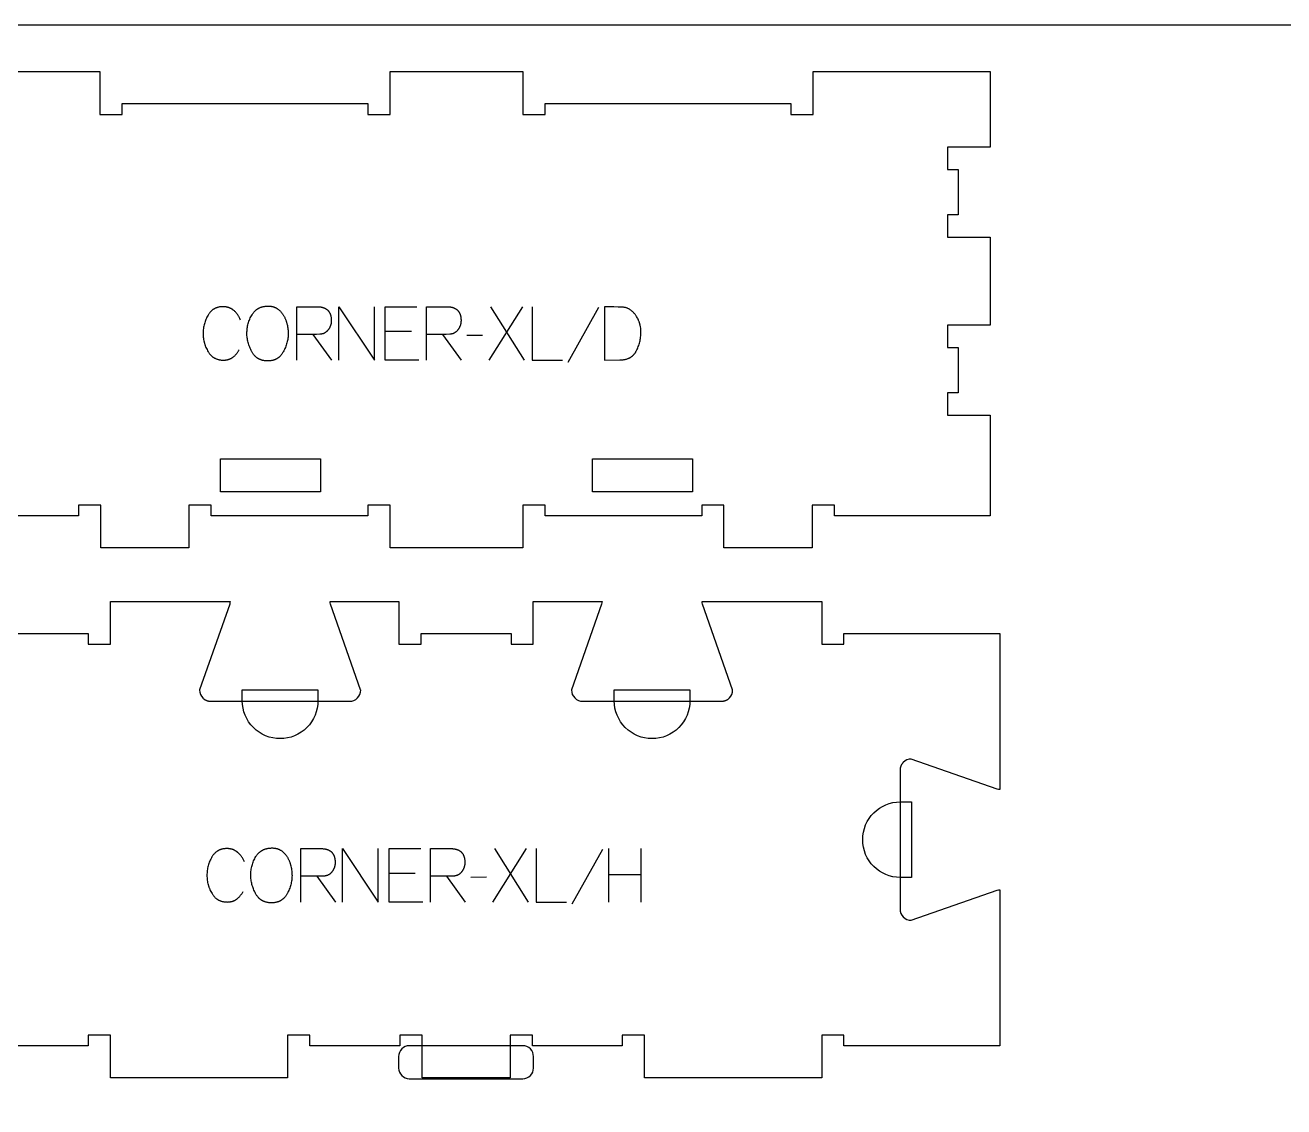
# Model space of a CAD drawing. Extents: x 0 to 4485, y 0 to 8771.
# Drawn here: x 741 to 1448, y 3103 to 3711 of the extents above; entities that cross this region are included whole.
import ezdxf

# ---------------------------------------------------------------- set-up
doc = ezdxf.new("R2010")
doc.units = 0
for name, color, linetype in [('0_SHEET_SPRUCEPLY_2440X122', 1, 'CONTINUOUS'), ('1_ANYTOOL_1MMDEEP_LABELS_S', 2, 'CONTINUOUS'), ('3_ANYTOOL_CUTTHROUGH_INSID', 4, 'CONTINUOUS'), ('4_ANYTOOL_CUTTHROUGH_OUTSI', 5, 'CONTINUOUS'), ('5_ANYTOOL_HALF_MILL_9MM_IN', 3, 'CONTINUOUS')]:
    doc.layers.add(name, color=color, linetype=linetype)

msp = doc.modelspace()

# ---------------------------------------------------------------- linework, layer by layer
at = {"layer": '0_SHEET_SPRUCEPLY_2440X122'}
msp.add_lwpolyline([(371.7, 3710.99), (371.7, 2490.99), (2811.7, 2490.99), (2811.7, 3710.99)], close=True, dxfattribs=at)
at = {"layer": '1_ANYTOOL_1MMDEEP_LABELS_S', "color": 2}
for points in [[(861.93, 3545.36), (861.77, 3545.76), (861.6, 3546.16), (861.42, 3546.54), (861.23, 3546.92), (861.03, 3547.29), (860.82, 3547.64), (860.6, 3547.99), (860.37, 3548.33), (860.13, 3548.67), (859.88, 3548.99), (859.62, 3549.3), (859.35, 3549.61), (859.08, 3549.9), (858.79, 3550.19), (858.49, 3550.47), (858.18, 3550.74), (858.02, 3550.87), (857.86, 3551), (857.7, 3551.12), (857.54, 3551.24), (857.37, 3551.35), (857.2, 3551.46), (857.03, 3551.57), (856.86, 3551.67), (856.68, 3551.77), (856.51, 3551.86), (856.33, 3551.95), (856.15, 3552.03), (855.96, 3552.11), (855.78, 3552.19), (855.59, 3552.26), (855.4, 3552.33), (855.21, 3552.4), (855.01, 3552.46), (854.82, 3552.51), (854.62, 3552.56), (854.42, 3552.61), (854.22, 3552.65), (854.01, 3552.69), (853.8, 3552.73), (853.6, 3552.76), (853.38, 3552.79), (853.17, 3552.81), (852.96, 3552.83), (852.74, 3552.84), (852.52, 3552.85), (852.3, 3552.86), (852.07, 3552.86), (851.73, 3552.86), (851.39, 3552.84), (851.06, 3552.82), (850.73, 3552.79), (850.41, 3552.75), (850.1, 3552.7), (849.78, 3552.64), (849.48, 3552.57), (849.18, 3552.49), (848.88, 3552.4), (848.59, 3552.31), (848.31, 3552.2), (848.03, 3552.09), (847.89, 3552.03), (847.76, 3551.96), (847.62, 3551.9), (847.49, 3551.83), (847.36, 3551.76), (847.22, 3551.69), (847.09, 3551.61), (846.97, 3551.54), (846.84, 3551.46), (846.71, 3551.38), (846.59, 3551.29), (846.47, 3551.21), (846.35, 3551.12), (846.23, 3551.03), (845.99, 3550.84), (845.76, 3550.64), (845.53, 3550.44), (845.31, 3550.22), (845.1, 3550), (844.89, 3549.76), (844.68, 3549.52), (844.48, 3549.27), (844.29, 3549.01), (844.1, 3548.74), (843.92, 3548.46), (843.74, 3548.17), (843.4, 3547.58), (843.08, 3546.98), (842.78, 3546.38), (842.51, 3545.76), (842.26, 3545.15), (842.03, 3544.52), (841.82, 3543.89), (841.63, 3543.25), (841.47, 3542.6), (841.32, 3541.94), (841.2, 3541.28), (841.11, 3540.61), (841.03, 3539.93), (840.97, 3539.25), (840.94, 3538.56), (840.93, 3537.86), (840.94, 3537.16), (840.97, 3536.47), (841.03, 3535.79), (841.11, 3535.11), (841.21, 3534.44), (841.33, 3533.78), (841.48, 3533.13), (841.56, 3532.8), (841.64, 3532.48), (841.73, 3532.16), (841.83, 3531.84), (841.93, 3531.52), (842.04, 3531.2), (842.16, 3530.89), (842.28, 3530.58), (842.53, 3529.96), (842.81, 3529.35), (843.11, 3528.74), (843.43, 3528.14), (843.78, 3527.55), (843.96, 3527.27), (844.15, 3526.99), (844.34, 3526.72), (844.54, 3526.45), (844.74, 3526.2), (844.95, 3525.96), (845.17, 3525.73), (845.39, 3525.5), (845.62, 3525.29), (845.85, 3525.08), (846.09, 3524.88), (846.21, 3524.79), (846.33, 3524.69), (846.45, 3524.6), (846.58, 3524.52), (846.71, 3524.43), (846.84, 3524.35), (846.97, 3524.26), (847.1, 3524.19), (847.23, 3524.11), (847.36, 3524.03), (847.5, 3523.96), (847.64, 3523.89), (847.92, 3523.76), (848.2, 3523.64), (848.49, 3523.52), (848.78, 3523.42), (849.09, 3523.32), (849.39, 3523.23), (849.71, 3523.15), (850.02, 3523.09), (850.35, 3523.03), (850.68, 3522.98), (851.02, 3522.93), (851.36, 3522.9), (851.7, 3522.88), (852.06, 3522.87), (852.42, 3522.86), (852.8, 3522.87), (853.17, 3522.89), (853.36, 3522.9), (853.54, 3522.92), (853.72, 3522.94), (853.9, 3522.96), (854.08, 3522.99), (854.25, 3523.02), (854.43, 3523.05), (854.6, 3523.09), (854.77, 3523.13), (854.94, 3523.17), (855.1, 3523.22), (855.27, 3523.27), (855.43, 3523.32), (855.59, 3523.38), (855.75, 3523.44), (855.9, 3523.5), (856.06, 3523.56), (856.21, 3523.63), (856.36, 3523.7), (856.51, 3523.78), (856.66, 3523.86), (856.81, 3523.94), (856.95, 3524.02), (857.09, 3524.11), (857.23, 3524.2), (857.37, 3524.29), (857.51, 3524.39), (857.64, 3524.49), (857.91, 3524.7), (858.17, 3524.91), (858.42, 3525.13), (858.67, 3525.36), (858.92, 3525.6), (859.15, 3525.84), (859.39, 3526.1), (859.62, 3526.35), (859.84, 3526.62), (860.05, 3526.89), (860.27, 3527.17), (860.47, 3527.46), (860.67, 3527.76), (860.87, 3528.06), (861.06, 3528.37), (861.24, 3528.69)], [(893.6, 3522.86), (893.6, 3552.86), (904.96, 3552.86), (905.45, 3552.85), (905.92, 3552.83), (906.16, 3552.81), (906.38, 3552.79), (906.61, 3552.77), (906.83, 3552.74), (907.04, 3552.71), (907.25, 3552.67), (907.46, 3552.63), (907.67, 3552.59), (907.87, 3552.54), (908.06, 3552.49), (908.26, 3552.43), (908.45, 3552.37), (908.63, 3552.31), (908.81, 3552.24), (908.99, 3552.17), (909.16, 3552.1), (909.33, 3552.02), (909.5, 3551.93), (909.66, 3551.85), (909.82, 3551.76), (909.97, 3551.66), (910.12, 3551.57), (910.27, 3551.47), (910.41, 3551.36), (910.55, 3551.25), (910.68, 3551.14), (910.81, 3551.02), (910.94, 3550.9), (911.06, 3550.78), (911.18, 3550.65), (911.29, 3550.52), (911.4, 3550.38), (911.51, 3550.24), (911.61, 3550.1), (911.71, 3549.95), (911.81, 3549.8), (911.9, 3549.64), (911.99, 3549.48), (912.07, 3549.32), (912.15, 3549.15), (912.23, 3548.98), (912.3, 3548.81), (912.37, 3548.63), (912.43, 3548.45), (912.49, 3548.26), (912.55, 3548.07), (912.6, 3547.88), (912.65, 3547.68), (912.69, 3547.48), (912.74, 3547.28), (912.77, 3547.07), (912.81, 3546.86), (912.83, 3546.64), (912.86, 3546.42), (912.88, 3546.2), (912.9, 3545.97), (912.92, 3545.5), (912.93, 3545.02), (912.93, 3544.84), (912.92, 3544.67), (912.91, 3544.49), (912.9, 3544.32), (912.89, 3544.15), (912.87, 3543.97), (912.84, 3543.8), (912.82, 3543.63), (912.79, 3543.46), (912.76, 3543.3), (912.72, 3543.13), (912.68, 3542.96), (912.64, 3542.8), (912.59, 3542.63), (912.54, 3542.47), (912.49, 3542.31), (912.43, 3542.15), (912.37, 3541.99), (912.3, 3541.83), (912.24, 3541.67), (912.16, 3541.51), (912.09, 3541.35), (912.01, 3541.2), (911.93, 3541.04), (911.84, 3540.89), (911.76, 3540.73), (911.66, 3540.58), (911.57, 3540.43), (911.47, 3540.28), (911.37, 3540.13), (911.26, 3539.98), (911.15, 3539.83), (911.04, 3539.69), (910.92, 3539.55), (910.81, 3539.41), (910.69, 3539.28), (910.57, 3539.15), (910.44, 3539.03), (910.31, 3538.91), (910.19, 3538.8), (910.05, 3538.69), (909.92, 3538.58), (909.78, 3538.48), (909.65, 3538.38), (909.5, 3538.29), (909.36, 3538.2), (909.22, 3538.12), (909.07, 3538.04), (908.92, 3537.97), (908.76, 3537.9), (908.61, 3537.83), (908.45, 3537.77), (908.29, 3537.72), (908.13, 3537.67), (907.96, 3537.62), (907.8, 3537.57), (907.63, 3537.54), (907.45, 3537.5), (907.28, 3537.47), (907.1, 3537.45), (906.92, 3537.43), (906.74, 3537.41), (906.56, 3537.4), (904.64, 3537.33), (902.6, 3537.3), (893.64, 3537.3)], [(917.13, 3522.86), (917.13, 3552.86), (937.19, 3522.86), (937.19, 3552.86)], [(962.17, 3522.86), (943.23, 3522.86), (943.23, 3552.86), (961.06, 3552.86)], [(966.46, 3522.86), (966.46, 3552.86), (977.82, 3552.86), (978.31, 3552.85), (978.78, 3552.83), (979.01, 3552.81), (979.24, 3552.79), (979.46, 3552.77), (979.68, 3552.74), (979.9, 3552.71), (980.11, 3552.67), (980.32, 3552.63), (980.52, 3552.59), (980.73, 3552.54), (980.92, 3552.49), (981.11, 3552.43), (981.3, 3552.37), (981.49, 3552.31), (981.67, 3552.24), (981.85, 3552.17), (982.02, 3552.1), (982.19, 3552.02), (982.35, 3551.93), (982.52, 3551.85), (982.67, 3551.76), (982.83, 3551.66), (982.98, 3551.57), (983.12, 3551.47), (983.26, 3551.36), (983.4, 3551.25), (983.54, 3551.14), (983.67, 3551.02), (983.79, 3550.9), (983.92, 3550.78), (984.04, 3550.65), (984.15, 3550.52), (984.26, 3550.38), (984.37, 3550.24), (984.47, 3550.1), (984.57, 3549.95), (984.67, 3549.8), (984.76, 3549.64), (984.85, 3549.48), (984.93, 3549.32), (985.01, 3549.15), (985.08, 3548.98), (985.16, 3548.81), (985.22, 3548.63), (985.29, 3548.45), (985.35, 3548.26), (985.41, 3548.07), (985.46, 3547.88), (985.51, 3547.68), (985.55, 3547.48), (985.59, 3547.28), (985.63, 3547.07), (985.66, 3546.86), (985.69, 3546.64), (985.72, 3546.42), (985.74, 3546.2), (985.76, 3545.97), (985.78, 3545.5), (985.79, 3545.02), (985.79, 3544.84), (985.78, 3544.67), (985.77, 3544.49), (985.76, 3544.32), (985.74, 3544.15), (985.72, 3543.97), (985.7, 3543.8), (985.68, 3543.63), (985.65, 3543.46), (985.61, 3543.3), (985.58, 3543.13), (985.54, 3542.96), (985.49, 3542.8), (985.45, 3542.63), (985.4, 3542.47), (985.34, 3542.31), (985.29, 3542.15), (985.22, 3541.99), (985.16, 3541.83), (985.09, 3541.67), (985.02, 3541.51), (984.95, 3541.35), (984.87, 3541.2), (984.79, 3541.04), (984.7, 3540.89), (984.61, 3540.73), (984.52, 3540.58), (984.43, 3540.43), (984.33, 3540.28), (984.22, 3540.13), (984.12, 3539.98), (984.01, 3539.83), (983.9, 3539.69), (983.78, 3539.55), (983.66, 3539.41), (983.54, 3539.28), (983.42, 3539.15), (983.3, 3539.03), (983.17, 3538.91), (983.04, 3538.8), (982.91, 3538.69), (982.78, 3538.58), (982.64, 3538.48), (982.5, 3538.38), (982.36, 3538.29), (982.22, 3538.2), (982.07, 3538.12), (981.92, 3538.04), (981.77, 3537.97), (981.62, 3537.9), (981.47, 3537.83), (981.31, 3537.77), (981.15, 3537.72), (980.99, 3537.67), (980.82, 3537.62), (980.65, 3537.57), (980.48, 3537.54), (980.31, 3537.5), (980.14, 3537.47), (979.96, 3537.45), (979.78, 3537.43), (979.6, 3537.41), (979.42, 3537.4), (977.49, 3537.33), (975.46, 3537.3), (966.5, 3537.3)], [(1020.24, 3552.86), (1001.34, 3522.86)], [(1021.49, 3522.86), (1002.54, 3552.86)], [(1025.77, 3552.86), (1025.77, 3522.86), (1042.87, 3522.86)], [(1063.02, 3552.39), (1045.83, 3521.62)], [(902.6, 3537.3), (913.06, 3522.82)], [(957.89, 3538.93), (943.23, 3538.93)], [(975.46, 3537.3), (985.92, 3522.82)], [(997.92, 3536.75), (989.13, 3536.66)], [(864.08, 3241), (863.92, 3241.41), (863.75, 3241.8), (863.57, 3242.18), (863.38, 3242.56), (863.18, 3242.93), (862.97, 3243.29), (862.75, 3243.64), (862.52, 3243.98), (862.28, 3244.31), (862.03, 3244.63), (861.77, 3244.94), (861.5, 3245.25), (861.22, 3245.55), (860.93, 3245.83), (860.64, 3246.11), (860.33, 3246.38), (860.17, 3246.51), (860.01, 3246.64), (859.85, 3246.76), (859.68, 3246.88), (859.52, 3246.99), (859.35, 3247.1), (859.18, 3247.21), (859.01, 3247.31), (858.83, 3247.41), (858.65, 3247.5), (858.48, 3247.59), (858.29, 3247.67), (858.11, 3247.75), (857.92, 3247.83), (857.74, 3247.9), (857.55, 3247.97), (857.36, 3248.04), (857.16, 3248.1), (856.97, 3248.15), (856.77, 3248.2), (856.57, 3248.25), (856.36, 3248.3), (856.16, 3248.33), (855.95, 3248.37), (855.74, 3248.4), (855.53, 3248.43), (855.32, 3248.45), (855.1, 3248.47), (854.89, 3248.48), (854.67, 3248.49), (854.44, 3248.5), (854.22, 3248.5), (853.88, 3248.5), (853.54, 3248.48), (853.21, 3248.46), (852.88, 3248.43), (852.56, 3248.39), (852.24, 3248.34), (851.93, 3248.28), (851.63, 3248.21), (851.33, 3248.13), (851.03, 3248.04), (850.74, 3247.95), (850.46, 3247.84), (850.18, 3247.73), (850.04, 3247.67), (849.9, 3247.6), (849.77, 3247.54), (849.64, 3247.47), (849.5, 3247.4), (849.37, 3247.33), (849.24, 3247.26), (849.11, 3247.18), (848.99, 3247.1), (848.86, 3247.02), (848.74, 3246.93), (848.61, 3246.85), (848.49, 3246.76), (848.37, 3246.67), (848.14, 3246.48), (847.91, 3246.28), (847.68, 3246.08), (847.46, 3245.86), (847.24, 3245.64), (847.03, 3245.4), (846.83, 3245.16), (846.63, 3244.91), (846.44, 3244.65), (846.25, 3244.38), (846.06, 3244.1), (845.88, 3243.81), (845.55, 3243.22), (845.23, 3242.62), (844.93, 3242.02), (844.66, 3241.41), (844.4, 3240.79), (844.17, 3240.16), (843.97, 3239.53), (843.78, 3238.89), (843.62, 3238.24), (843.47, 3237.58), (843.35, 3236.92), (843.25, 3236.25), (843.18, 3235.58), (843.12, 3234.89), (843.09, 3234.2), (843.08, 3233.5), (843.09, 3232.8), (843.12, 3232.11), (843.18, 3231.43), (843.26, 3230.75), (843.36, 3230.08), (843.48, 3229.42), (843.62, 3228.77), (843.7, 3228.44), (843.79, 3228.12), (843.88, 3227.8), (843.98, 3227.48), (844.08, 3227.16), (844.19, 3226.84), (844.31, 3226.53), (844.42, 3226.22), (844.68, 3225.6), (844.96, 3224.99), (845.26, 3224.38), (845.58, 3223.79), (845.93, 3223.2), (846.11, 3222.91), (846.3, 3222.63), (846.49, 3222.36), (846.69, 3222.1), (846.89, 3221.84), (847.1, 3221.6), (847.32, 3221.37), (847.54, 3221.14), (847.76, 3220.93), (848, 3220.72), (848.23, 3220.52), (848.36, 3220.43), (848.48, 3220.34), (848.6, 3220.25), (848.73, 3220.16), (848.86, 3220.07), (848.98, 3219.99), (849.11, 3219.91), (849.24, 3219.83), (849.38, 3219.75), (849.51, 3219.68), (849.65, 3219.6), (849.78, 3219.53), (850.06, 3219.4), (850.35, 3219.28), (850.64, 3219.16), (850.93, 3219.06), (851.23, 3218.96), (851.54, 3218.87), (851.85, 3218.8), (852.17, 3218.73), (852.5, 3218.67), (852.83, 3218.62), (853.16, 3218.58), (853.5, 3218.54), (853.85, 3218.52), (854.2, 3218.51), (854.56, 3218.5), (854.95, 3218.51), (855.32, 3218.53), (855.5, 3218.54), (855.69, 3218.56), (855.87, 3218.58), (856.05, 3218.6), (856.22, 3218.63), (856.4, 3218.66), (856.57, 3218.7), (856.75, 3218.73), (856.92, 3218.77), (857.08, 3218.81), (857.25, 3218.86), (857.41, 3218.91), (857.58, 3218.96), (857.74, 3219.02), (857.9, 3219.08), (858.05, 3219.14), (858.21, 3219.2), (858.36, 3219.27), (858.51, 3219.34), (858.66, 3219.42), (858.81, 3219.5), (858.96, 3219.58), (859.1, 3219.66), (859.24, 3219.75), (859.38, 3219.84), (859.52, 3219.93), (859.66, 3220.03), (859.79, 3220.13), (860.06, 3220.34), (860.32, 3220.55), (860.57, 3220.78), (860.82, 3221), (861.06, 3221.24), (861.3, 3221.49), (861.54, 3221.74), (861.76, 3222), (861.99, 3222.26), (862.2, 3222.54), (862.41, 3222.82), (862.62, 3223.1), (862.82, 3223.4), (863.02, 3223.7), (863.21, 3224.01), (863.39, 3224.33)], [(895.75, 3218.5), (895.75, 3248.5), (907.11, 3248.5), (907.6, 3248.5), (908.07, 3248.47), (908.3, 3248.45), (908.53, 3248.43), (908.75, 3248.41), (908.97, 3248.38), (909.19, 3248.35), (909.4, 3248.31), (909.61, 3248.27), (909.82, 3248.23), (910.02, 3248.18), (910.21, 3248.13), (910.41, 3248.07), (910.59, 3248.01), (910.78, 3247.95), (910.96, 3247.88), (911.14, 3247.81), (911.31, 3247.74), (911.48, 3247.66), (911.64, 3247.58), (911.81, 3247.49), (911.96, 3247.4), (912.12, 3247.31), (912.27, 3247.21), (912.41, 3247.11), (912.56, 3247), (912.69, 3246.89), (912.83, 3246.78), (912.96, 3246.66), (913.08, 3246.54), (913.21, 3246.42), (913.33, 3246.29), (913.44, 3246.16), (913.55, 3246.02), (913.66, 3245.88), (913.76, 3245.74), (913.86, 3245.59), (913.96, 3245.44), (914.05, 3245.28), (914.14, 3245.13), (914.22, 3244.96), (914.3, 3244.8), (914.38, 3244.63), (914.45, 3244.45), (914.52, 3244.27), (914.58, 3244.09), (914.64, 3243.91), (914.7, 3243.72), (914.75, 3243.52), (914.8, 3243.33), (914.84, 3243.12), (914.88, 3242.92), (914.92, 3242.71), (914.95, 3242.5), (914.98, 3242.28), (915.01, 3242.06), (915.03, 3241.84), (915.05, 3241.61), (915.07, 3241.14), (915.08, 3240.66), (915.08, 3240.48), (915.07, 3240.31), (915.06, 3240.13), (915.05, 3239.96), (915.03, 3239.79), (915.02, 3239.62), (914.99, 3239.44), (914.97, 3239.28), (914.94, 3239.11), (914.9, 3238.94), (914.87, 3238.77), (914.83, 3238.6), (914.78, 3238.44), (914.74, 3238.28), (914.69, 3238.11), (914.63, 3237.95), (914.58, 3237.79), (914.52, 3237.63), (914.45, 3237.47), (914.38, 3237.31), (914.31, 3237.15), (914.24, 3236.99), (914.16, 3236.84), (914.08, 3236.68), (913.99, 3236.53), (913.9, 3236.37), (913.81, 3236.22), (913.72, 3236.07), (913.62, 3235.92), (913.51, 3235.77), (913.41, 3235.62), (913.3, 3235.47), (913.19, 3235.33), (913.07, 3235.19), (912.96, 3235.05), (912.84, 3234.92), (912.71, 3234.79), (912.59, 3234.67), (912.46, 3234.55), (912.33, 3234.44), (912.2, 3234.33), (912.07, 3234.22), (911.93, 3234.12), (911.79, 3234.03), (911.65, 3233.93), (911.51, 3233.85), (911.36, 3233.76), (911.22, 3233.68), (911.06, 3233.61), (910.91, 3233.54), (910.76, 3233.48), (910.6, 3233.41), (910.44, 3233.36), (910.28, 3233.31), (910.11, 3233.26), (909.94, 3233.22), (909.77, 3233.18), (909.6, 3233.14), (909.43, 3233.11), (909.25, 3233.09), (909.07, 3233.07), (908.89, 3233.05), (908.71, 3233.04), (906.78, 3232.97), (904.75, 3232.95), (895.79, 3232.95)], [(919.28, 3218.5), (919.28, 3248.5), (939.33, 3218.5), (939.33, 3248.5)], [(964.32, 3218.5), (945.38, 3218.5), (945.38, 3248.5), (963.21, 3248.5)], [(968.61, 3218.5), (968.61, 3248.5), (979.96, 3248.5), (980.45, 3248.5), (980.93, 3248.47), (981.16, 3248.45), (981.39, 3248.43), (981.61, 3248.41), (981.83, 3248.38), (982.05, 3248.35), (982.26, 3248.31), (982.47, 3248.27), (982.67, 3248.23), (982.87, 3248.18), (983.07, 3248.13), (983.26, 3248.07), (983.45, 3248.01), (983.64, 3247.95), (983.82, 3247.88), (983.99, 3247.81), (984.17, 3247.74), (984.34, 3247.66), (984.5, 3247.58), (984.66, 3247.49), (984.82, 3247.4), (984.97, 3247.31), (985.12, 3247.21), (985.27, 3247.11), (985.41, 3247), (985.55, 3246.89), (985.69, 3246.78), (985.82, 3246.66), (985.94, 3246.54), (986.06, 3246.42), (986.18, 3246.29), (986.3, 3246.16), (986.41, 3246.02), (986.52, 3245.88), (986.62, 3245.74), (986.72, 3245.59), (986.81, 3245.44), (986.91, 3245.28), (986.99, 3245.13), (987.08, 3244.96), (987.16, 3244.8), (987.23, 3244.63), (987.3, 3244.45), (987.37, 3244.27), (987.44, 3244.09), (987.5, 3243.91), (987.55, 3243.72), (987.61, 3243.52), (987.65, 3243.33), (987.7, 3243.12), (987.74, 3242.92), (987.78, 3242.71), (987.81, 3242.5), (987.84, 3242.28), (987.86, 3242.06), (987.89, 3241.84), (987.9, 3241.61), (987.93, 3241.14), (987.93, 3240.66), (987.93, 3240.48), (987.93, 3240.31), (987.92, 3240.13), (987.91, 3239.96), (987.89, 3239.79), (987.87, 3239.62), (987.85, 3239.44), (987.82, 3239.28), (987.79, 3239.11), (987.76, 3238.94), (987.72, 3238.77), (987.68, 3238.6), (987.64, 3238.44), (987.59, 3238.28), (987.54, 3238.11), (987.49, 3237.95), (987.43, 3237.79), (987.37, 3237.63), (987.31, 3237.47), (987.24, 3237.31), (987.17, 3237.15), (987.09, 3236.99), (987.02, 3236.84), (986.93, 3236.68), (986.85, 3236.53), (986.76, 3236.37), (986.67, 3236.22), (986.57, 3236.07), (986.47, 3235.92), (986.37, 3235.77), (986.27, 3235.62), (986.16, 3235.47), (986.04, 3235.33), (985.93, 3235.19), (985.81, 3235.05), (985.69, 3234.92), (985.57, 3234.79), (985.45, 3234.67), (985.32, 3234.55), (985.19, 3234.44), (985.06, 3234.33), (984.93, 3234.22), (984.79, 3234.12), (984.65, 3234.03), (984.51, 3233.93), (984.37, 3233.85), (984.22, 3233.76), (984.07, 3233.68), (983.92, 3233.61), (983.77, 3233.54), (983.61, 3233.48), (983.46, 3233.41), (983.3, 3233.36), (983.13, 3233.31), (982.97, 3233.26), (982.8, 3233.22), (982.63, 3233.18), (982.46, 3233.14), (982.29, 3233.11), (982.11, 3233.09), (981.93, 3233.07), (981.75, 3233.05), (981.56, 3233.04), (979.64, 3232.97), (977.61, 3232.95), (968.65, 3232.95)], [(1022.39, 3248.5), (1003.49, 3218.5)], [(1023.63, 3218.5), (1004.69, 3248.5)], [(1027.92, 3248.5), (1027.92, 3218.5), (1045.02, 3218.5)], [(1065.16, 3248.03), (1047.98, 3217.26)], [(1068.63, 3248.5), (1068.63, 3218.5)], [(1086.93, 3218.5), (1086.93, 3248.5)], [(904.75, 3232.95), (915.21, 3218.46)], [(960.03, 3234.57), (945.38, 3234.57)], [(977.61, 3232.95), (988.06, 3218.46)], [(1000.06, 3232.39), (991.28, 3232.3)], [(1086.93, 3233.8), (1068.63, 3233.8)]]:
    msp.add_lwpolyline(points, dxfattribs=at)
for points in [[(877.57, 3553.2), (877.94, 3553.2), (878.31, 3553.18), (878.67, 3553.15), (879.02, 3553.11), (879.19, 3553.09), (879.36, 3553.06), (879.53, 3553.03), (879.7, 3553), (879.86, 3552.96), (880.03, 3552.92), (880.19, 3552.88), (880.35, 3552.83), (880.51, 3552.79), (880.66, 3552.74), (880.82, 3552.68), (880.97, 3552.63), (881.12, 3552.57), (881.27, 3552.51), (881.42, 3552.44), (881.57, 3552.37), (881.71, 3552.3), (881.85, 3552.23), (881.99, 3552.15), (882.13, 3552.07), (882.27, 3551.99), (882.41, 3551.9), (882.54, 3551.82), (882.67, 3551.73), (882.93, 3551.54), (883.19, 3551.34), (883.43, 3551.14), (883.68, 3550.94), (883.91, 3550.72), (884.14, 3550.51), (884.37, 3550.28), (884.59, 3550.05), (884.8, 3549.81), (885, 3549.57), (885.21, 3549.32), (885.4, 3549.06), (885.59, 3548.8), (885.77, 3548.53), (885.95, 3548.26), (886.12, 3547.98), (886.29, 3547.69), (886.45, 3547.4), (886.6, 3547.11), (886.75, 3546.81), (886.9, 3546.51), (887.03, 3546.21), (887.16, 3545.9), (887.29, 3545.59), (887.41, 3545.27), (887.53, 3544.95), (887.63, 3544.63), (887.74, 3544.3), (887.84, 3543.97), (887.93, 3543.64), (888.01, 3543.3), (888.09, 3542.96), (888.24, 3542.28), (888.37, 3541.6), (888.47, 3540.93), (888.56, 3540.27), (888.63, 3539.62), (888.68, 3538.97), (888.71, 3538.33), (888.72, 3537.69), (888.7, 3537.05), (888.67, 3536.41), (888.62, 3535.78), (888.54, 3535.14), (888.45, 3534.5), (888.33, 3533.86), (888.19, 3533.23), (888.02, 3532.59), (887.84, 3531.95), (887.64, 3531.31), (887.41, 3530.68), (887.16, 3530.04), (886.89, 3529.4), (886.6, 3528.76), (886.29, 3528.13), (885.95, 3527.49), (885.78, 3527.18), (885.59, 3526.87), (885.4, 3526.58), (885.21, 3526.29), (885.01, 3526.02), (884.8, 3525.76), (884.59, 3525.5), (884.37, 3525.26), (884.26, 3525.14), (884.14, 3525.02), (884.03, 3524.91), (883.91, 3524.8), (883.79, 3524.69), (883.67, 3524.59), (883.55, 3524.48), (883.43, 3524.38), (883.3, 3524.28), (883.18, 3524.19), (883.05, 3524.09), (882.92, 3524), (882.79, 3523.92), (882.66, 3523.83), (882.52, 3523.75), (882.39, 3523.66), (882.25, 3523.59), (882.11, 3523.51), (881.97, 3523.44), (881.83, 3523.37), (881.69, 3523.3), (881.54, 3523.23), (881.4, 3523.17), (881.25, 3523.11), (881.1, 3523.05), (880.95, 3522.99), (880.8, 3522.94), (880.64, 3522.89), (880.33, 3522.79), (880.01, 3522.71), (879.68, 3522.63), (879.35, 3522.57), (879.01, 3522.51), (878.67, 3522.47), (878.32, 3522.43), (877.96, 3522.41), (877.6, 3522.39), (877.23, 3522.39), (876.85, 3522.39), (876.47, 3522.41), (876.1, 3522.44), (875.74, 3522.47), (875.38, 3522.52), (875.04, 3522.57), (874.69, 3522.64), (874.36, 3522.71), (874.03, 3522.8), (873.71, 3522.9), (873.55, 3522.95), (873.39, 3523), (873.23, 3523.06), (873.08, 3523.12), (872.93, 3523.18), (872.78, 3523.25), (872.63, 3523.31), (872.48, 3523.38), (872.34, 3523.45), (872.19, 3523.53), (872.05, 3523.61), (871.91, 3523.69), (871.77, 3523.77), (871.63, 3523.85), (871.5, 3523.94), (871.37, 3524.03), (871.23, 3524.12), (871.1, 3524.22), (870.97, 3524.32), (870.85, 3524.42), (870.72, 3524.52), (870.6, 3524.62), (870.48, 3524.73), (870.35, 3524.84), (870.24, 3524.95), (870.12, 3525.07), (870, 3525.19), (869.89, 3525.31), (869.78, 3525.43), (869.67, 3525.55), (869.45, 3525.81), (869.24, 3526.08), (869.04, 3526.36), (868.84, 3526.65), (868.65, 3526.95), (868.47, 3527.26), (868.29, 3527.58), (867.96, 3528.22), (867.65, 3528.87), (867.35, 3529.52), (867.08, 3530.17), (866.84, 3530.82), (866.61, 3531.47), (866.4, 3532.12), (866.22, 3532.77), (866.06, 3533.42), (865.92, 3534.07), (865.8, 3534.73), (865.7, 3535.38), (865.63, 3536.03), (865.57, 3536.68), (865.54, 3537.34), (865.53, 3537.99), (865.54, 3538.68), (865.58, 3539.37), (865.63, 3540.05), (865.71, 3540.73), (865.81, 3541.4), (865.94, 3542.06), (866.08, 3542.72), (866.25, 3543.37), (866.45, 3544.02), (866.66, 3544.66), (866.9, 3545.3), (867.16, 3545.93), (867.44, 3546.55), (867.74, 3547.17), (868.07, 3547.78), (868.42, 3548.38), (868.61, 3548.68), (868.8, 3548.97), (868.99, 3549.24), (869.2, 3549.51), (869.41, 3549.77), (869.63, 3550.02), (869.85, 3550.26), (870.08, 3550.49), (870.2, 3550.6), (870.32, 3550.71), (870.44, 3550.82), (870.56, 3550.93), (870.68, 3551.03), (870.81, 3551.13), (870.94, 3551.23), (871.07, 3551.32), (871.2, 3551.41), (871.33, 3551.5), (871.46, 3551.59), (871.6, 3551.68), (871.74, 3551.76), (871.87, 3551.84), (872.01, 3551.92), (872.16, 3552), (872.3, 3552.07), (872.45, 3552.14), (872.74, 3552.28), (873.04, 3552.41), (873.35, 3552.53), (873.67, 3552.63), (873.99, 3552.73), (874.32, 3552.82), (874.65, 3552.9), (875, 3552.97), (875.34, 3553.03), (875.7, 3553.09), (876.06, 3553.13), (876.43, 3553.16), (876.8, 3553.19), (877.18, 3553.2)], [(1066.44, 3552.86), (1066.44, 3522.86), (1074.97, 3522.95), (1075.38, 3522.96), (1075.79, 3522.98), (1076.18, 3523.01), (1076.57, 3523.04), (1076.95, 3523.09), (1077.32, 3523.15), (1077.69, 3523.22), (1078.04, 3523.29), (1078.39, 3523.38), (1078.73, 3523.47), (1079.06, 3523.58), (1079.39, 3523.69), (1079.71, 3523.82), (1079.86, 3523.88), (1080.01, 3523.95), (1080.17, 3524.02), (1080.32, 3524.09), (1080.46, 3524.17), (1080.61, 3524.24), (1080.75, 3524.32), (1080.89, 3524.4), (1081.03, 3524.49), (1081.17, 3524.58), (1081.31, 3524.66), (1081.44, 3524.76), (1081.57, 3524.85), (1081.7, 3524.95), (1081.83, 3525.04), (1081.96, 3525.15), (1082.08, 3525.25), (1082.2, 3525.35), (1082.32, 3525.46), (1082.44, 3525.57), (1082.56, 3525.68), (1082.67, 3525.8), (1082.78, 3525.92), (1082.89, 3526.04), (1083, 3526.16), (1083.11, 3526.28), (1083.21, 3526.41), (1083.31, 3526.54), (1083.41, 3526.67), (1083.51, 3526.8), (1083.61, 3526.94), (1083.7, 3527.08), (1083.89, 3527.36), (1084.06, 3527.66), (1084.23, 3527.96), (1084.55, 3528.58), (1084.84, 3529.2), (1085.12, 3529.84), (1085.37, 3530.47), (1085.61, 3531.11), (1085.82, 3531.76), (1086.02, 3532.41), (1086.19, 3533.07), (1086.34, 3533.74), (1086.48, 3534.41), (1086.59, 3535.08), (1086.68, 3535.76), (1086.75, 3536.45), (1086.8, 3537.14), (1086.83, 3537.84), (1086.84, 3538.55), (1086.83, 3539.14), (1086.81, 3539.73), (1086.76, 3540.32), (1086.69, 3540.9), (1086.6, 3541.47), (1086.55, 3541.76), (1086.49, 3542.04), (1086.43, 3542.32), (1086.37, 3542.6), (1086.3, 3542.88), (1086.22, 3543.15), (1086.14, 3543.43), (1086.06, 3543.7), (1085.97, 3543.98), (1085.87, 3544.25), (1085.77, 3544.51), (1085.67, 3544.78), (1085.56, 3545.05), (1085.45, 3545.31), (1085.2, 3545.84), (1084.94, 3546.36), (1084.66, 3546.87), (1084.36, 3547.38), (1084.16, 3547.68), (1083.97, 3547.98), (1083.76, 3548.27), (1083.56, 3548.54), (1083.35, 3548.81), (1083.14, 3549.07), (1082.93, 3549.32), (1082.71, 3549.57), (1082.49, 3549.8), (1082.26, 3550.02), (1082.03, 3550.23), (1081.8, 3550.44), (1081.56, 3550.63), (1081.33, 3550.82), (1081.08, 3551), (1080.84, 3551.16), (1080.59, 3551.32), (1080.34, 3551.47), (1080.08, 3551.61), (1079.82, 3551.74), (1079.56, 3551.86), (1079.3, 3551.97), (1079.03, 3552.08), (1078.75, 3552.17), (1078.48, 3552.25), (1078.2, 3552.33), (1077.92, 3552.39), (1077.63, 3552.45), (1077.34, 3552.5), (1077.05, 3552.53), (1076.75, 3552.56), (1076.45, 3552.58), (1074.02, 3552.69), (1071.54, 3552.77), (1069.01, 3552.83)], [(879.72, 3248.85), (880.09, 3248.84), (880.46, 3248.82), (880.81, 3248.79), (881.16, 3248.75), (881.34, 3248.73), (881.51, 3248.7), (881.68, 3248.67), (881.84, 3248.64), (882.01, 3248.6), (882.17, 3248.56), (882.34, 3248.52), (882.5, 3248.48), (882.65, 3248.43), (882.81, 3248.38), (882.97, 3248.32), (883.12, 3248.27), (883.27, 3248.21), (883.42, 3248.15), (883.57, 3248.08), (883.71, 3248.01), (883.86, 3247.94), (884, 3247.87), (884.14, 3247.79), (884.28, 3247.71), (884.42, 3247.63), (884.55, 3247.55), (884.69, 3247.46), (884.82, 3247.37), (885.08, 3247.18), (885.33, 3246.98), (885.58, 3246.78), (885.82, 3246.58), (886.06, 3246.37), (886.29, 3246.15), (886.51, 3245.92), (886.73, 3245.69), (886.95, 3245.45), (887.15, 3245.21), (887.35, 3244.96), (887.55, 3244.7), (887.74, 3244.44), (887.92, 3244.17), (888.1, 3243.9), (888.27, 3243.62), (888.44, 3243.33), (888.6, 3243.04), (888.75, 3242.75), (888.9, 3242.45), (889.04, 3242.15), (889.18, 3241.85), (889.31, 3241.54), (889.44, 3241.23), (889.56, 3240.91), (889.67, 3240.59), (889.78, 3240.27), (889.89, 3239.94), (889.98, 3239.61), (890.08, 3239.28), (890.16, 3238.94), (890.24, 3238.6), (890.39, 3237.92), (890.51, 3237.24), (890.62, 3236.58), (890.71, 3235.91), (890.78, 3235.26), (890.82, 3234.61), (890.85, 3233.97), (890.86, 3233.33), (890.85, 3232.69), (890.82, 3232.06), (890.77, 3231.42), (890.69, 3230.78), (890.59, 3230.14), (890.47, 3229.51), (890.33, 3228.87), (890.17, 3228.23), (889.99, 3227.59), (889.78, 3226.96), (889.56, 3226.32), (889.31, 3225.68), (889.04, 3225.04), (888.75, 3224.41), (888.43, 3223.77), (888.1, 3223.13), (887.92, 3222.82), (887.74, 3222.51), (887.55, 3222.22), (887.36, 3221.94), (887.16, 3221.66), (886.95, 3221.4), (886.74, 3221.14), (886.52, 3220.9), (886.41, 3220.78), (886.29, 3220.67), (886.18, 3220.55), (886.06, 3220.44), (885.94, 3220.33), (885.82, 3220.23), (885.7, 3220.12), (885.58, 3220.02), (885.45, 3219.93), (885.33, 3219.83), (885.2, 3219.74), (885.07, 3219.64), (884.94, 3219.56), (884.81, 3219.47), (884.67, 3219.39), (884.54, 3219.31), (884.4, 3219.23), (884.26, 3219.15), (884.12, 3219.08), (883.98, 3219.01), (883.84, 3218.94), (883.69, 3218.87), (883.54, 3218.81), (883.4, 3218.75), (883.25, 3218.69), (883.1, 3218.63), (882.94, 3218.58), (882.79, 3218.53), (882.48, 3218.43), (882.16, 3218.35), (881.83, 3218.28), (881.5, 3218.21), (881.16, 3218.16), (880.82, 3218.11), (880.47, 3218.08), (880.11, 3218.05), (879.75, 3218.04), (879.38, 3218.03), (879, 3218.04), (878.62, 3218.05), (878.25, 3218.08), (877.89, 3218.11), (877.53, 3218.16), (877.18, 3218.21), (876.84, 3218.28), (876.51, 3218.36), (876.18, 3218.44), (875.85, 3218.54), (875.69, 3218.59), (875.54, 3218.64), (875.38, 3218.7), (875.23, 3218.76), (875.08, 3218.82), (874.93, 3218.89), (874.78, 3218.95), (874.63, 3219.02), (874.48, 3219.1), (874.34, 3219.17), (874.2, 3219.25), (874.06, 3219.33), (873.92, 3219.41), (873.78, 3219.49), (873.65, 3219.58), (873.51, 3219.67), (873.38, 3219.76), (873.25, 3219.86), (873.12, 3219.96), (872.99, 3220.06), (872.87, 3220.16), (872.75, 3220.26), (872.62, 3220.37), (872.5, 3220.48), (872.38, 3220.6), (872.27, 3220.71), (872.15, 3220.83), (872.04, 3220.95), (871.93, 3221.07), (871.81, 3221.2), (871.6, 3221.45), (871.39, 3221.72), (871.19, 3222), (870.99, 3222.29), (870.8, 3222.59), (870.62, 3222.9), (870.44, 3223.22), (870.11, 3223.87), (869.79, 3224.51), (869.5, 3225.16), (869.23, 3225.81), (868.98, 3226.46), (868.76, 3227.11), (868.55, 3227.76), (868.37, 3228.41), (868.21, 3229.06), (868.07, 3229.72), (867.95, 3230.37), (867.85, 3231.02), (867.78, 3231.67), (867.72, 3232.32), (867.69, 3232.98), (867.68, 3233.63), (867.69, 3234.32), (867.72, 3235.01), (867.78, 3235.69), (867.86, 3236.37), (867.96, 3237.04), (868.08, 3237.7), (868.23, 3238.36), (868.4, 3239.02), (868.59, 3239.66), (868.81, 3240.3), (869.05, 3240.94), (869.31, 3241.57), (869.59, 3242.19), (869.89, 3242.81), (870.22, 3243.42), (870.57, 3244.02), (870.75, 3244.32), (870.95, 3244.61), (871.14, 3244.89), (871.35, 3245.15), (871.56, 3245.41), (871.77, 3245.66), (872, 3245.9), (872.23, 3246.13), (872.34, 3246.25), (872.46, 3246.35), (872.58, 3246.46), (872.71, 3246.57), (872.83, 3246.67), (872.96, 3246.77), (873.08, 3246.87), (873.21, 3246.96), (873.34, 3247.06), (873.48, 3247.15), (873.61, 3247.23), (873.75, 3247.32), (873.88, 3247.4), (874.02, 3247.48), (874.16, 3247.56), (874.3, 3247.64), (874.45, 3247.71), (874.59, 3247.79), (874.89, 3247.92), (875.19, 3248.05), (875.5, 3248.17), (875.82, 3248.28), (876.14, 3248.37), (876.47, 3248.46), (876.8, 3248.54), (877.14, 3248.61), (877.49, 3248.68), (877.85, 3248.73), (878.21, 3248.77), (878.58, 3248.8), (878.95, 3248.83), (879.33, 3248.84)]]:
    msp.add_lwpolyline(points, close=True, dxfattribs=at)
at = {"layer": '3_ANYTOOL_CUTTHROUGH_INSID', "color": 4}
for points in [[(850.69, 3448.91), (850.69, 3467.41), (906.89, 3467.41), (906.89, 3448.91)], [(850.69, 3448.91), (850.69, 3467.41), (906.89, 3467.41), (906.89, 3448.91)], [(1115.79, 3448.91), (1059.59, 3448.91), (1059.59, 3467.41), (1115.79, 3467.41)], [(1115.79, 3448.91), (1059.59, 3448.91), (1059.59, 3467.41), (1115.79, 3467.41)]]:
    msp.add_lwpolyline(points, close=True, dxfattribs=at)
at = {"layer": '4_ANYTOOL_CUTTHROUGH_OUTSI', "color": 5}
msp.add_lwpolyline([(583.49, 3684.91), (782.99, 3684.91), (782.99, 3660.91), (795.49, 3660.91), (795.49, 3666.91), (833.24, 3666.91), (933.49, 3666.91), (933.49, 3660.91), (945.99, 3660.91), (945.99, 3684.91), (1020.49, 3684.91), (1020.49, 3660.91), (1032.99, 3660.91), (1032.99, 3666.91), (1133.24, 3666.91), (1170.99, 3666.91), (1170.99, 3660.91), (1183.49, 3660.91), (1183.49, 3661.16), (1183.49, 3661.16), (1183.49, 3684.91), (1282.99, 3684.91), (1282.99, 3642.41), (1258.99, 3642.41), (1258.99, 3629.91), (1264.99, 3629.91), (1264.99, 3604.41), (1258.99, 3604.41), (1258.99, 3591.91), (1282.99, 3591.91), (1282.99, 3542.41), (1258.99, 3542.41), (1258.99, 3529.91), (1264.99, 3529.91), (1264.99, 3504.41), (1258.99, 3504.41), (1258.99, 3491.91), (1282.99, 3491.91), (1282.99, 3435.41), (1195.49, 3435.41), (1195.49, 3441.41), (1182.99, 3441.41), (1182.99, 3441.16), (1182.99, 3441.16), (1182.99, 3417.41), (1133.49, 3417.41), (1133.49, 3441.41), (1120.99, 3441.41), (1120.99, 3435.41), (1032.99, 3435.41), (1032.99, 3441.41), (1020.49, 3441.41), (1020.49, 3417.41), (945.99, 3417.41), (945.99, 3441.41), (933.49, 3441.41), (933.49, 3435.41), (845.49, 3435.41), (845.49, 3441.41), (832.99, 3441.41), (832.99, 3441.16), (832.99, 3441.16), (832.99, 3417.41), (783.49, 3417.41), (783.49, 3441.41), (770.99, 3441.41), (770.99, 3435.41), (720.49, 3435.41)], dxfattribs=at)
msp.add_lwpolyline([(583.49, 3684.91), (782.99, 3684.91), (782.99, 3660.91), (795.49, 3660.91), (795.49, 3666.91), (833.24, 3666.91), (933.49, 3666.91), (933.49, 3660.91), (945.99, 3660.91), (945.99, 3684.91), (1020.49, 3684.91), (1020.49, 3660.91), (1032.99, 3660.91), (1032.99, 3666.91), (1133.24, 3666.91), (1170.99, 3666.91), (1170.99, 3660.91), (1183.49, 3660.91), (1183.49, 3661.16), (1183.49, 3661.16), (1183.49, 3684.91), (1282.99, 3684.91), (1282.99, 3642.41), (1258.99, 3642.41), (1258.99, 3629.91), (1264.99, 3629.91), (1264.99, 3604.41), (1258.99, 3604.41), (1258.99, 3591.91), (1282.99, 3591.91), (1282.99, 3542.41), (1258.99, 3542.41), (1258.99, 3529.91), (1264.99, 3529.91), (1264.99, 3504.41), (1258.99, 3504.41), (1258.99, 3491.91), (1282.99, 3491.91), (1282.99, 3435.41), (1195.49, 3435.41), (1195.49, 3441.41), (1182.99, 3441.41), (1182.99, 3441.16), (1182.99, 3441.16), (1182.99, 3417.41), (1133.49, 3417.41), (1133.49, 3441.41), (1120.99, 3441.41), (1120.99, 3435.41), (1032.99, 3435.41), (1032.99, 3441.41), (1020.49, 3441.41), (1020.49, 3417.41), (945.99, 3417.41), (945.99, 3441.41), (933.49, 3441.41), (933.49, 3435.41), (845.49, 3435.41), (845.49, 3441.41), (832.99, 3441.41), (832.99, 3441.16), (832.99, 3441.16), (832.99, 3417.41), (783.49, 3417.41), (783.49, 3441.41), (770.99, 3441.41), (770.99, 3435.41), (720.49, 3435.41)], dxfattribs=at)
msp.add_lwpolyline([(725.88, 3369.26), (776.38, 3369.26), (776.38, 3363.26), (788.88, 3363.26), (788.88, 3387.26), (838.63, 3387.26), (856.07, 3387.26), (856.07, 3387.26, -0.061485), (855.84, 3385.87), (838.94, 3337.59), (838.92, 3337.55), (838.92, 3337.51), (838.92, 3337.51, 0.198912), (840.75, 3333.09), (840.86, 3332.99), (840.97, 3332.88), (841.08, 3332.78), (841.2, 3332.68), (841.32, 3332.59), (841.44, 3332.5), (841.57, 3332.41), (841.69, 3332.32), (841.82, 3332.24), (841.95, 3332.15), (842.09, 3332.08), (842.22, 3332), (842.36, 3331.93), (842.5, 3331.86), (842.64, 3331.8), (842.78, 3331.74), (842.93, 3331.68), (843.07, 3331.62), (843.22, 3331.57), (843.37, 3331.53), (843.52, 3331.48), (843.67, 3331.44), (843.82, 3331.41), (843.97, 3331.38), (844.12, 3331.35), (844.27, 3331.33), (844.42, 3331.31), (844.57, 3331.29), (844.72, 3331.28), (844.87, 3331.27), (845.02, 3331.26), (845.17, 3331.26), (923.17, 3331.26, 0.414214), (929.42, 3337.51), (929.42, 3337.55), (929.41, 3337.59), (912.51, 3385.87), (912.51, 3385.87, -0.061485), (912.28, 3387.26), (950.88, 3387.26), (950.88, 3363.26), (963.38, 3363.26), (963.38, 3369.26), (1013.88, 3369.26), (1013.88, 3363.26), (1026.38, 3363.26), (1026.38, 3387.26), (1064.97, 3387.26), (1064.97, 3387.26, -0.061485), (1064.74, 3385.87), (1047.84, 3337.59), (1047.83, 3337.55), (1047.83, 3337.51), (1047.83, 3337.51, 0.414214), (1054.08, 3331.26), (1132.08, 3331.26), (1132.23, 3331.26), (1132.38, 3331.27), (1132.53, 3331.28), (1132.68, 3331.29), (1132.83, 3331.31), (1132.98, 3331.33), (1133.14, 3331.35), (1133.29, 3331.38), (1133.44, 3331.41), (1133.59, 3331.44), (1133.74, 3331.48), (1133.89, 3331.53), (1134.03, 3331.57), (1134.18, 3331.62), (1134.33, 3331.68), (1134.47, 3331.74), (1134.61, 3331.8), (1134.76, 3331.86), (1134.9, 3331.93), (1135.03, 3332), (1135.17, 3332.08), (1135.3, 3332.15), (1135.43, 3332.24), (1135.56, 3332.32), (1135.69, 3332.41), (1135.81, 3332.5), (1135.93, 3332.59), (1136.05, 3332.68), (1136.17, 3332.78), (1136.28, 3332.88), (1136.39, 3332.99), (1136.5, 3333.09, 0.198912), (1138.33, 3337.51), (1138.33, 3337.55), (1138.32, 3337.59), (1121.42, 3385.87), (1121.42, 3385.87, -0.061485), (1121.19, 3387.26), (1138.63, 3387.26), (1188.38, 3387.26), (1188.38, 3387.26), (1188.38, 3363.51), (1188.38, 3363.26), (1200.88, 3363.26), (1200.88, 3369.26), (1288.38, 3369.26), (1288.38, 3281.62), (1288.38, 3281.62, -0.061485), (1286.99, 3281.85), (1238.71, 3298.75), (1238.67, 3298.76), (1238.63, 3298.76), (1238.63, 3298.76, 0.198912), (1234.21, 3296.93), (1234.1, 3296.82), (1234, 3296.71), (1233.9, 3296.6), (1233.8, 3296.48), (1233.71, 3296.36), (1233.61, 3296.24), (1233.52, 3296.12), (1233.44, 3295.99), (1233.35, 3295.86), (1233.27, 3295.73), (1233.19, 3295.6), (1233.12, 3295.46), (1233.05, 3295.32), (1232.98, 3295.19), (1232.91, 3295.04), (1232.85, 3294.9), (1232.79, 3294.76), (1232.74, 3294.61), (1232.69, 3294.46), (1232.64, 3294.32), (1232.6, 3294.17), (1232.56, 3294.02), (1232.53, 3293.87), (1232.49, 3293.72), (1232.47, 3293.57), (1232.44, 3293.41), (1232.42, 3293.26), (1232.41, 3293.11), (1232.39, 3292.96), (1232.38, 3292.81), (1232.38, 3292.66), (1232.38, 3292.51), (1232.38, 3214.51, 0.414214), (1238.63, 3208.26), (1238.67, 3208.26), (1238.71, 3208.27), (1286.99, 3225.17), (1286.99, 3225.17, -0.061485), (1288.38, 3225.4), (1288.38, 3137.76), (1200.88, 3137.76), (1200.88, 3143.76), (1188.38, 3143.76), (1188.38, 3119.76), (1088.88, 3119.76), (1088.88, 3143.76), (1076.38, 3143.76), (1076.38, 3137.76), (1025.88, 3137.76), (1025.88, 3143.76), (1025.63, 3143.76), (1025.63, 3143.76), (1013.63, 3143.76), (1013.38, 3143.76), (1013.38, 3143.51), (1013.38, 3119.76), (963.88, 3119.76), (963.88, 3143.51), (963.88, 3143.76), (951.38, 3143.76), (951.38, 3137.76), (900.88, 3137.76), (900.88, 3143.76), (888.38, 3143.76), (888.38, 3119.76), (838.63, 3119.76), (788.88, 3119.76), (788.88, 3143.76), (776.38, 3143.76), (776.38, 3137.76), (725.88, 3137.76)], format="xyb", dxfattribs=at)
msp.add_lwpolyline([(725.88, 3369.26), (776.38, 3369.26), (776.38, 3363.26), (788.88, 3363.26), (788.88, 3387.26), (838.63, 3387.26), (856.07, 3387.26), (856.07, 3387.26, -0.061485), (855.84, 3385.87), (838.94, 3337.59), (838.92, 3337.55), (838.92, 3337.51), (838.92, 3337.51, 0.198912), (840.75, 3333.09), (840.86, 3332.99), (840.97, 3332.88), (841.08, 3332.78), (841.2, 3332.68), (841.32, 3332.59), (841.44, 3332.5), (841.57, 3332.41), (841.69, 3332.32), (841.82, 3332.24), (841.95, 3332.15), (842.09, 3332.08), (842.22, 3332), (842.36, 3331.93), (842.5, 3331.86), (842.64, 3331.8), (842.78, 3331.74), (842.93, 3331.68), (843.07, 3331.62), (843.22, 3331.57), (843.37, 3331.53), (843.52, 3331.48), (843.67, 3331.44), (843.82, 3331.41), (843.97, 3331.38), (844.12, 3331.35), (844.27, 3331.33), (844.42, 3331.31), (844.57, 3331.29), (844.72, 3331.28), (844.87, 3331.27), (845.02, 3331.26), (845.17, 3331.26), (923.17, 3331.26, 0.414214), (929.42, 3337.51), (929.42, 3337.55), (929.41, 3337.59), (912.51, 3385.87), (912.51, 3385.87, -0.061485), (912.28, 3387.26), (950.88, 3387.26), (950.88, 3363.26), (963.38, 3363.26), (963.38, 3369.26), (1013.88, 3369.26), (1013.88, 3363.26), (1026.38, 3363.26), (1026.38, 3387.26), (1064.97, 3387.26), (1064.97, 3387.26, -0.061485), (1064.74, 3385.87), (1047.84, 3337.59), (1047.83, 3337.55), (1047.83, 3337.51), (1047.83, 3337.51, 0.414214), (1054.08, 3331.26), (1132.08, 3331.26), (1132.23, 3331.26), (1132.38, 3331.27), (1132.53, 3331.28), (1132.68, 3331.29), (1132.83, 3331.31), (1132.98, 3331.33), (1133.14, 3331.35), (1133.29, 3331.38), (1133.44, 3331.41), (1133.59, 3331.44), (1133.74, 3331.48), (1133.89, 3331.53), (1134.03, 3331.57), (1134.18, 3331.62), (1134.33, 3331.68), (1134.47, 3331.74), (1134.61, 3331.8), (1134.76, 3331.86), (1134.9, 3331.93), (1135.03, 3332), (1135.17, 3332.08), (1135.3, 3332.15), (1135.43, 3332.24), (1135.56, 3332.32), (1135.69, 3332.41), (1135.81, 3332.5), (1135.93, 3332.59), (1136.05, 3332.68), (1136.17, 3332.78), (1136.28, 3332.88), (1136.39, 3332.99), (1136.5, 3333.09, 0.198912), (1138.33, 3337.51), (1138.33, 3337.55), (1138.32, 3337.59), (1121.42, 3385.87), (1121.42, 3385.87, -0.061485), (1121.19, 3387.26), (1138.63, 3387.26), (1188.38, 3387.26), (1188.38, 3387.26), (1188.38, 3363.51), (1188.38, 3363.26), (1200.88, 3363.26), (1200.88, 3369.26), (1288.38, 3369.26), (1288.38, 3281.62), (1288.38, 3281.62, -0.061485), (1286.99, 3281.85), (1238.71, 3298.75), (1238.67, 3298.76), (1238.63, 3298.76), (1238.63, 3298.76, 0.198912), (1234.21, 3296.93), (1234.1, 3296.82), (1234, 3296.71), (1233.9, 3296.6), (1233.8, 3296.48), (1233.71, 3296.36), (1233.61, 3296.24), (1233.52, 3296.12), (1233.44, 3295.99), (1233.35, 3295.86), (1233.27, 3295.73), (1233.19, 3295.6), (1233.12, 3295.46), (1233.05, 3295.32), (1232.98, 3295.19), (1232.91, 3295.04), (1232.85, 3294.9), (1232.79, 3294.76), (1232.74, 3294.61), (1232.69, 3294.46), (1232.64, 3294.32), (1232.6, 3294.17), (1232.56, 3294.02), (1232.53, 3293.87), (1232.49, 3293.72), (1232.47, 3293.57), (1232.44, 3293.41), (1232.42, 3293.26), (1232.41, 3293.11), (1232.39, 3292.96), (1232.38, 3292.81), (1232.38, 3292.66), (1232.38, 3292.51), (1232.38, 3214.51, 0.414214), (1238.63, 3208.26), (1238.67, 3208.26), (1238.71, 3208.27), (1286.99, 3225.17), (1286.99, 3225.17, -0.061485), (1288.38, 3225.4), (1288.38, 3137.76), (1200.88, 3137.76), (1200.88, 3143.76), (1188.38, 3143.76), (1188.38, 3119.76), (1088.88, 3119.76), (1088.88, 3143.76), (1076.38, 3143.76), (1076.38, 3137.76), (1025.88, 3137.76), (1025.88, 3143.76), (1025.63, 3143.76), (1025.63, 3143.76), (1013.63, 3143.76), (1013.38, 3143.76), (1013.38, 3143.51), (1013.38, 3119.76), (963.88, 3119.76), (963.88, 3143.51), (963.88, 3143.76), (951.38, 3143.76), (951.38, 3137.76), (900.88, 3137.76), (900.88, 3143.76), (888.38, 3143.76), (888.38, 3119.76), (838.63, 3119.76), (788.88, 3119.76), (788.88, 3143.76), (776.38, 3143.76), (776.38, 3137.76), (725.88, 3137.76)], format="xyb", dxfattribs=at)
at = {"layer": '5_ANYTOOL_HALF_MILL_9MM_IN'}
for points in [[(905.42, 3331.51, -0.414214), (884.17, 3310.26, -0.414214), (862.92, 3331.51), (862.92, 3331.76), (862.92, 3337.76), (905.42, 3337.76), (905.42, 3331.76), (905.42, 3331.51)], [(905.42, 3331.51, -0.414214), (884.17, 3310.26, -0.414214), (862.92, 3331.51), (862.92, 3331.76), (862.92, 3337.76), (905.42, 3337.76), (905.42, 3331.76), (905.42, 3331.51)], [(1114.33, 3331.51, -0.414214), (1093.08, 3310.26, -0.414214), (1071.83, 3331.51), (1071.83, 3331.76), (1071.83, 3337.76), (1114.33, 3337.76), (1114.33, 3331.76), (1114.33, 3331.51)], [(1114.33, 3331.51, -0.414214), (1093.08, 3310.26, -0.414214), (1071.83, 3331.51), (1071.83, 3331.76), (1071.83, 3337.76), (1114.33, 3337.76), (1114.33, 3331.76), (1114.33, 3331.51)], [(1232.63, 3232.26, -1), (1232.63, 3274.76), (1232.88, 3274.76), (1238.88, 3274.76), (1238.88, 3232.26), (1232.88, 3232.26), (1232.63, 3232.26)], [(1232.63, 3232.26, -1), (1232.63, 3274.76), (1232.88, 3274.76), (1238.88, 3274.76), (1238.88, 3232.26), (1232.88, 3232.26), (1232.63, 3232.26)], [(956.75, 3137.76, 0.414214), (950.75, 3131.76), (950.75, 3125.26, 0.414214), (956.75, 3119.26), (1020.5, 3119.26, 0.414214), (1026.5, 3125.26), (1026.5, 3131.76, 0.414214), (1020.5, 3137.76)], [(956.75, 3137.76, 0.414214), (950.75, 3131.76), (950.75, 3125.26, 0.414214), (956.75, 3119.26), (1020.5, 3119.26, 0.414214), (1026.5, 3125.26), (1026.5, 3131.76, 0.414214), (1020.5, 3137.76)]]:
    msp.add_lwpolyline(points, format="xyb", close=True, dxfattribs=at)

doc.saveas('drawing.dxf')
